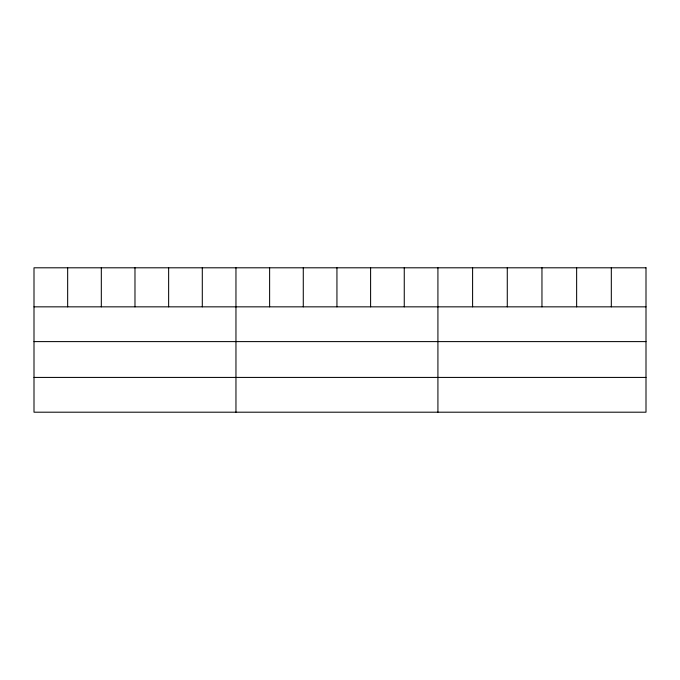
<?xml version="1.0" encoding="UTF-8"?>
<svg xmlns="http://www.w3.org/2000/svg" width="680" height="680" viewBox="0 0 680 680"><rect width="100%" height="100%" fill="white"/><g stroke="black" fill="none" stroke-linecap="round" stroke-linejoin="round"><path stroke-width="1.02" d="M34 306.841L646 306.841M34 341.606L646 341.606M34 377.425L646 377.425M611.32 267.801L611.32 306.841M576.64 267.801L576.64 306.841M541.96 267.801L541.96 306.841M507.28 267.801L507.28 306.841M472.6 267.801L472.6 306.841M437.92 267.801L437.92 412.199M404.26 267.801L404.26 306.841M370.6 267.801L370.6 306.841M336.94 267.801L336.94 306.841M303.28 267.801L303.28 306.841M269.62 267.801L269.62 306.841M235.96 267.801L235.96 412.199M202.3 267.801L202.3 306.841M168.64 267.801L168.64 306.841M134.98 267.801L134.98 306.841M101.32 267.801L101.32 306.841M67.66 267.801L67.66 306.841M646 267.801L34 267.801L34 412.199L646 412.199L646 267.801"/></g></svg>
